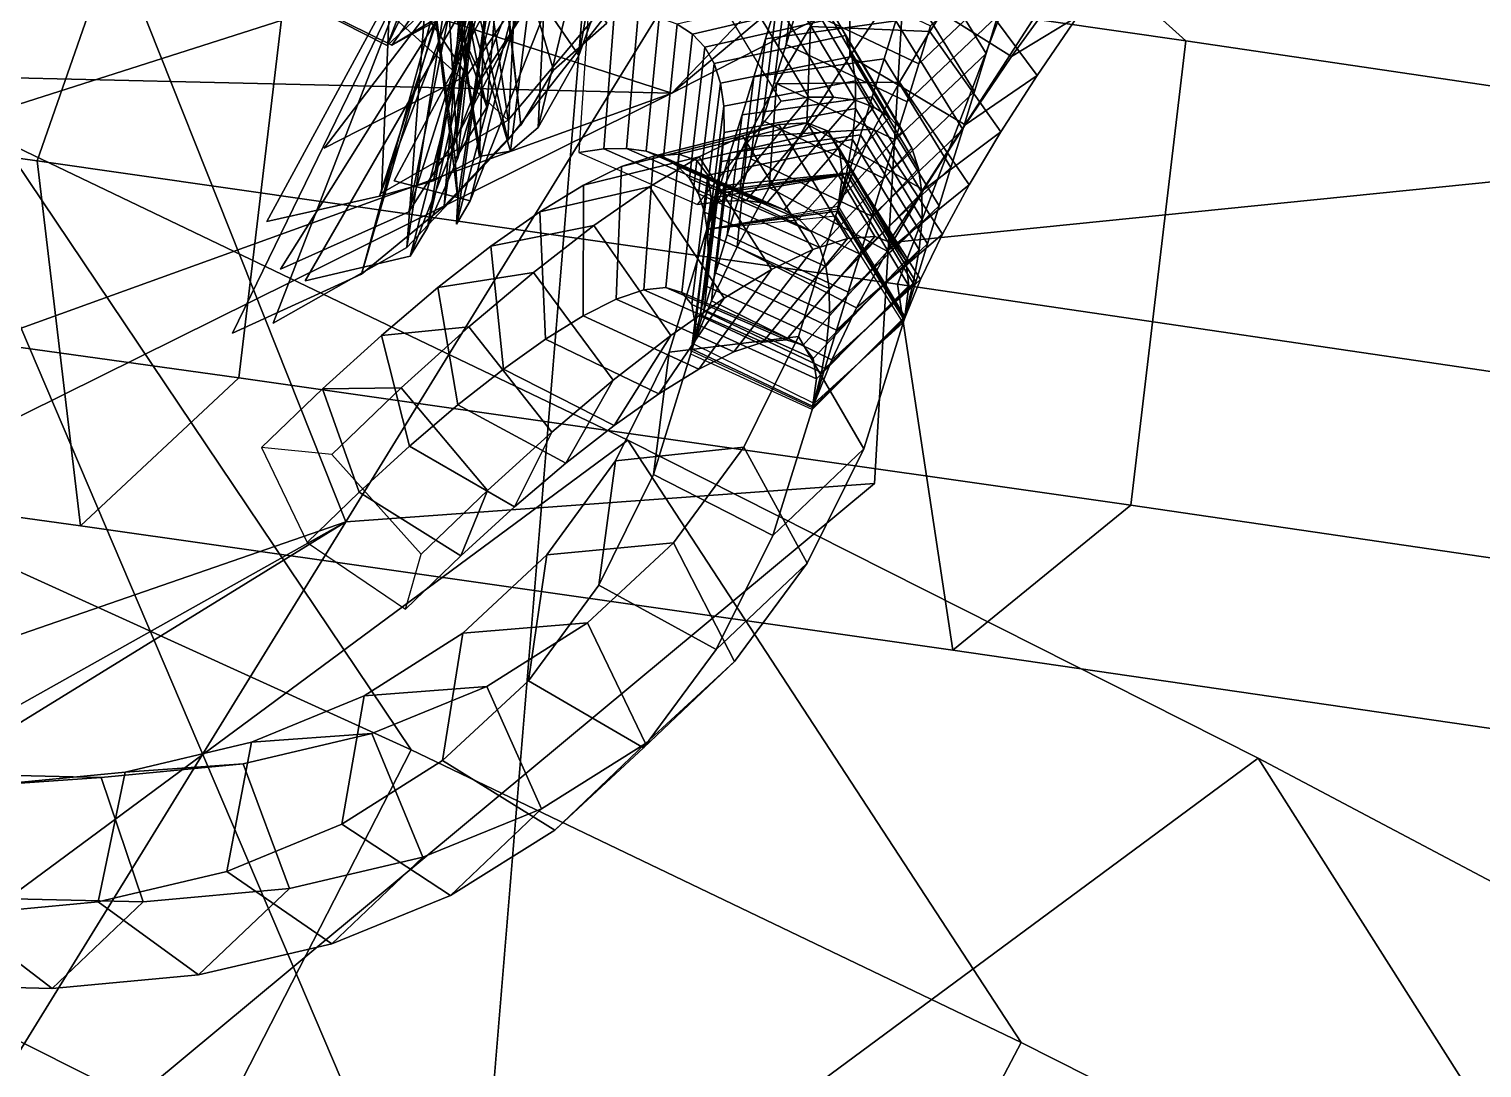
# Model space of a CAD drawing. Header units: metres. Extents: x -219 to 389, y -251 to 301.
# Drawn here: x 162.53 to 167.96, y 22 to 25.88 of the extents above; entities that cross this region are included whole.
import ezdxf

# ---------------------------------------------------------------- set-up
doc = ezdxf.new("R2010")
doc.units = ezdxf.units.M

msp = doc.modelspace()

# ---------------------------------------------------------------- linework, layer by layer
at = {"layer": 'Breeder_1Pdcel', "color": 3}
for points in [[(159.7345, 27.2629, 514.0758), (163.052, 26.7956, 515.1943), (162.562, 25.3867, 516.0627), (159.2904, 25.844, 514.9611)], [(159.9221, 25.04829, 512.3467), (163.3156, 24.576, 513.4932), (163.5213, 26.3156, 513.6041), (160.1284, 26.7923, 512.4579)], [(163.052, 26.7956, 515.1943), (166.3097, 26.325, 516.4755), (165.7749, 24.9262, 517.3249), (162.562, 25.3867, 516.0627)], [(163.5213, 26.3156, 513.6041), (166.8529, 25.8356, 514.9167), (166.3097, 26.325, 516.4755), (163.052, 26.7956, 515.1943)], [(166.3097, 26.325, 516.4755), (169.4998, 25.8522, 517.9163), (168.9212, 24.4635, 518.7444), (165.7749, 24.9262, 517.3249)], [(166.8529, 25.8356, 514.9167), (170.1149, 25.3534, 516.3925), (169.4998, 25.8522, 517.9163), (166.3097, 26.325, 516.4755)], [(163.3156, 24.576, 513.4932), (166.6476, 24.1004, 514.8061), (166.8529, 25.8356, 514.9167), (163.5213, 26.3156, 513.6041)], [(159.2904, 25.844, 514.9611), (162.562, 25.3867, 516.0627), (162.724, 24.02282, 515.0175), (159.4057, 24.483, 513.8985)], [(166.6476, 24.1004, 514.8061), (169.9102, 23.6226, 516.2821), (170.1149, 25.3534, 516.3925), (166.8529, 25.8356, 514.9167)], [(162.562, 25.3867, 516.0627), (165.7749, 24.9262, 517.3249), (165.9826, 23.5592, 516.2991), (162.724, 24.02282, 515.0175)], [(159.4057, 24.483, 513.8985), (162.724, 24.02282, 515.0175), (163.3156, 24.576, 513.4932), (159.9221, 25.04829, 512.3467)], [(165.7749, 24.9262, 517.3249), (168.9212, 24.4635, 518.7444), (169.1735, 23.09349, 517.7403), (165.9826, 23.5592, 516.2991)], [(162.724, 24.02282, 515.0175), (165.9826, 23.5592, 516.2991), (166.6476, 24.1004, 514.8061), (163.3156, 24.576, 513.4932)], [(165.9826, 23.5592, 516.2991), (169.1735, 23.09349, 517.7403), (169.9102, 23.6226, 516.2821), (166.6476, 24.1004, 514.8061)]]:
    msp.add_3dface(points, dxfattribs=at)
at = {"layer": 'Breeder_FruitR', "color": 3}
for points in [[(164.5858, 25.7815, 414.6288), (164.41, 26.03781, 415.1512), (165.4505, 28.1859, 414.3059)], [(164.5858, 25.7815, 414.6288), (165.4505, 28.1859, 414.3059), (164.41, 26.03781, 415.1512)], [(164.8464, 27.2264, 414.0243), (164.5858, 25.7815, 414.6288), (165.4505, 28.1859, 414.3059)], [(164.8464, 27.2264, 414.0243), (165.4505, 28.1859, 414.3059), (164.5858, 25.7815, 414.6288)], [(164.72, 27.5549, 410.8001), (163.4192, 25.1605, 411.0669), (163.8412, 25.2549, 411.4455)], [(164.72, 27.5549, 410.8001), (163.8412, 25.2549, 411.4455), (163.4192, 25.1605, 411.0669)], [(164.72, 27.5549, 410.8001), (163.8412, 25.2549, 411.4455), (164.3407, 26.7895, 411.5971)], [(164.72, 27.5549, 410.8001), (164.3407, 26.7895, 411.5971), (163.8412, 25.2549, 411.4455)], [(164.1797, 25.238, 413.8317), (163.8954, 25.3119, 414.3639), (165.0866, 27.5384, 414.5521)], [(164.1797, 25.238, 413.8317), (165.0866, 27.5384, 414.5521), (163.8954, 25.3119, 414.3639)], [(164.5596, 26.7797, 413.8369), (164.1797, 25.238, 413.8317), (165.0866, 27.5384, 414.5521)], [(164.5596, 26.7797, 413.8369), (165.0866, 27.5384, 414.5521), (164.1797, 25.238, 413.8317)], [(164.5863, 27.2381, 411.3617), (164.1351, 25.8886, 410.5852), (164.2084, 25.7304, 411.1732)], [(164.5863, 27.2381, 411.3617), (164.2084, 25.7304, 411.1732), (164.1351, 25.8886, 410.5852)], [(164.5863, 27.2381, 411.3617), (164.2084, 25.7304, 411.1732), (164.3371, 26.7281, 411.9283)], [(164.5863, 27.2381, 411.3617), (164.3371, 26.7281, 411.9283), (164.2084, 25.7304, 411.1732)], [(164.4332, 25.5118, 414.1772), (164.5858, 25.7815, 414.6288), (164.8464, 27.2264, 414.0243)], [(164.4332, 25.5118, 414.1772), (164.8464, 27.2264, 414.0243), (164.5858, 25.7815, 414.6288)], [(164.4919, 26.7211, 413.5121), (164.4332, 25.5118, 414.1772), (164.8464, 27.2264, 414.0243)], [(164.4919, 26.7211, 413.5121), (164.8464, 27.2264, 414.0243), (164.4332, 25.5118, 414.1772)], [(164.3353, 26.8893, 410.9463), (163.2916, 24.7435, 412.2886), (163.7733, 24.9631, 412.5124)], [(164.3353, 26.8893, 410.9463), (163.7733, 24.9631, 412.5124), (163.2916, 24.7435, 412.2886)], [(163.9551, 25.03117, 412.8305), (163.5633, 24.9387, 413.286), (164.6803, 26.8738, 414.4773)], [(163.9551, 25.03117, 412.8305), (164.6803, 26.8738, 414.4773), (163.5633, 24.9387, 413.286)], [(164.3353, 26.8893, 410.9463), (163.7733, 24.9631, 412.5124), (164.1807, 26.4524, 412.0187)], [(164.3353, 26.8893, 410.9463), (164.1807, 26.4524, 412.0187), (163.7733, 24.9631, 412.5124)], [(164.3207, 26.4461, 413.4513), (163.9551, 25.03117, 412.8305), (164.6803, 26.8738, 414.4773)], [(164.3207, 26.4461, 413.4513), (164.6803, 26.8738, 414.4773), (163.9551, 25.03117, 412.8305)], [(164.2485, 26.8329, 411.5059), (164.329, 25.8557, 411.0821), (164.2678, 26.5687, 412.1906)], [(164.2485, 26.8329, 411.5059), (164.2678, 26.5687, 412.1906), (164.329, 25.8557, 411.0821)], [(164.2485, 26.8329, 411.5059), (164.4879, 26.2465, 410.8729), (164.329, 25.8557, 411.0821)], [(164.2485, 26.8329, 411.5059), (164.329, 25.8557, 411.0821), (164.4879, 26.2465, 410.8729)], [(164.3407, 26.7895, 411.5971), (163.8412, 25.2549, 411.4455), (164.0426, 25.3122, 412.0218)], [(164.3407, 26.7895, 411.5971), (164.0426, 25.3122, 412.0218), (163.8412, 25.2549, 411.4455)], [(164.3407, 26.7895, 411.5971), (164.0426, 25.3122, 412.0218), (164.2484, 26.5108, 412.3435)], [(164.3407, 26.7895, 411.5971), (164.2484, 26.5108, 412.3435), (164.0426, 25.3122, 412.0218)], [(164.1281, 25.151, 413.2935), (164.1797, 25.238, 413.8317), (164.5596, 26.7797, 413.8369)], [(164.1281, 25.151, 413.2935), (164.5596, 26.7797, 413.8369), (164.1797, 25.238, 413.8317)], [(164.3242, 26.5073, 413.1201), (164.1281, 25.151, 413.2935), (164.5596, 26.7797, 413.8369)], [(164.3242, 26.5073, 413.1201), (164.5596, 26.7797, 413.8369), (164.1281, 25.151, 413.2935)], [(164.3371, 26.7281, 411.9283), (164.2413, 25.5876, 411.8109), (164.0083, 26.2658, 412.503)], [(164.3371, 26.7281, 411.9283), (164.0083, 26.2658, 412.503), (164.2413, 25.5876, 411.8109)], [(164.0763, 26.2798, 413.0979), (164.3302, 25.4228, 413.6828), (164.4919, 26.7211, 413.5121)], [(164.0763, 26.2798, 413.0979), (164.4919, 26.7211, 413.5121), (164.3302, 25.4228, 413.6828)], [(164.2084, 25.7304, 411.1732), (164.2413, 25.5876, 411.8109), (164.3371, 26.7281, 411.9283)], [(164.2084, 25.7304, 411.1732), (164.3371, 26.7281, 411.9283), (164.2413, 25.5876, 411.8109)], [(164.4919, 26.7211, 413.5121), (164.3302, 25.4228, 413.6828), (164.4332, 25.5118, 414.1772)], [(164.4919, 26.7211, 413.5121), (164.4332, 25.5118, 414.1772), (164.3302, 25.4228, 413.6828)], [(162.6626, 26.4231, 412.8352), (163.8868, 25.8193, 412.8748), (164.4038, 26.5565, 413.6192)], [(162.6626, 26.4231, 412.8352), (164.4038, 26.5565, 413.6192), (163.8868, 25.8193, 412.8748)], [(164.2213, 26.5457, 411.8651), (163.8695, 25.8183, 412.709), (162.679, 26.4241, 412.9924)], [(164.2213, 26.5457, 411.8651), (162.679, 26.4241, 412.9924), (163.8695, 25.8183, 412.709)], [(164.2213, 26.5457, 411.8651), (164.567, 26.4712, 410.3172), (163.8695, 25.8183, 412.709)], [(164.2213, 26.5457, 411.8651), (163.8695, 25.8183, 412.709), (164.567, 26.4712, 410.3172)], [(163.8868, 25.8193, 412.8748), (164.8761, 26.3588, 415.1572), (164.4038, 26.5565, 413.6192)], [(163.8868, 25.8193, 412.8748), (164.4038, 26.5565, 413.6192), (164.8761, 26.3588, 415.1572)], [(164.2678, 26.5687, 412.1906), (164.1279, 25.4742, 411.3595), (164.1709, 26.2829, 412.9337)], [(164.2678, 26.5687, 412.1906), (164.1709, 26.2829, 412.9337), (164.1279, 25.4742, 411.3595)], [(164.2678, 26.5687, 412.1906), (164.329, 25.8557, 411.0821), (164.1279, 25.4742, 411.3595)], [(164.2678, 26.5687, 412.1906), (164.1279, 25.4742, 411.3595), (164.329, 25.8557, 411.0821)], [(164.1338, 26.2846, 412.554), (164.3195, 25.4639, 413.8745), (164.3729, 26.564, 413.2668)], [(164.1338, 26.2846, 412.554), (164.3729, 26.564, 413.2668), (164.3195, 25.4639, 413.8745)], [(164.3195, 25.4639, 413.8745), (164.6792, 25.9227, 414.1716), (164.3729, 26.564, 413.2668)], [(164.3195, 25.4639, 413.8745), (164.3729, 26.564, 413.2668), (164.6792, 25.9227, 414.1716)], [(164.0083, 26.2658, 412.503), (164.1335, 25.2444, 412.7893), (164.3242, 26.5073, 413.1201)], [(164.0083, 26.2658, 412.503), (164.3242, 26.5073, 413.1201), (164.1335, 25.2444, 412.7893)], [(164.0426, 25.3122, 412.0218), (164.2136, 25.4016, 412.6471), (164.2484, 26.5108, 412.3435)], [(164.0426, 25.3122, 412.0218), (164.2484, 26.5108, 412.3435), (164.2136, 25.4016, 412.6471)], [(164.2484, 26.5108, 412.3435), (164.2136, 25.4016, 412.6471), (164.0763, 26.2798, 413.0979)], [(164.2484, 26.5108, 412.3435), (164.0763, 26.2798, 413.0979), (164.2136, 25.4016, 412.6471)], [(164.3242, 26.5073, 413.1201), (164.1335, 25.2444, 412.7893), (164.1281, 25.151, 413.2935)], [(164.3242, 26.5073, 413.1201), (164.1281, 25.151, 413.2935), (164.1335, 25.2444, 412.7893)], [(164.261, 26.4527, 412.8167), (164.3684, 25.5201, 413.4818), (164.2617, 26.5009, 413.6228)], [(164.261, 26.4527, 412.8167), (164.2617, 26.5009, 413.6228), (164.3684, 25.5201, 413.4818)], [(164.3684, 25.5201, 413.4818), (164.4901, 25.7257, 414.0086), (164.2617, 26.5009, 413.6228)], [(164.3684, 25.5201, 413.4818), (164.2617, 26.5009, 413.6228), (164.4901, 25.7257, 414.0086)], [(164.2617, 26.5009, 413.6228), (164.4901, 25.7257, 414.0086), (164.6895, 25.9021, 414.397)], [(164.2617, 26.5009, 413.6228), (164.6895, 25.9021, 414.397), (164.4901, 25.7257, 414.0086)], [(164.1807, 26.4524, 412.0187), (163.7733, 24.9631, 412.5124), (164.0819, 25.218, 412.9769)], [(164.1807, 26.4524, 412.0187), (164.0819, 25.218, 412.9769), (163.7733, 24.9631, 412.5124)], [(164.567, 26.4712, 410.3172), (164.0235, 26.2194, 410.2136), (163.8695, 25.8183, 412.709)], [(164.567, 26.4712, 410.3172), (163.8695, 25.8183, 412.709), (164.0235, 26.2194, 410.2136)], [(164.0201, 25.1377, 412.2973), (163.9551, 25.03117, 412.8305), (164.3207, 26.4461, 413.4513)], [(164.0201, 25.1377, 412.2973), (164.3207, 26.4461, 413.4513), (163.9551, 25.03117, 412.8305)], [(164.245, 26.4535, 412.6529), (164.0201, 25.1377, 412.2973), (164.3207, 26.4461, 413.4513)], [(164.245, 26.4535, 412.6529), (164.3207, 26.4461, 413.4513), (164.0201, 25.1377, 412.2973)], [(164.245, 26.4535, 412.6529), (164.1331, 25.3974, 411.8698), (164.0201, 25.1377, 412.2973)], [(164.245, 26.4535, 412.6529), (164.0201, 25.1377, 412.2973), (164.1331, 25.3974, 411.8698)], [(164.4468, 26.04628, 411.1165), (164.2179, 25.6898, 411.5106), (164.0691, 26.4614, 411.9401)], [(164.4468, 26.04628, 411.1165), (164.0691, 26.4614, 411.9401), (164.2179, 25.6898, 411.5106)], [(164.0691, 26.4614, 411.9401), (164.1331, 25.3974, 411.8698), (164.245, 26.4535, 412.6529)], [(164.0691, 26.4614, 411.9401), (164.245, 26.4535, 412.6529), (164.1331, 25.3974, 411.8698)], [(164.0691, 26.4614, 411.9401), (164.2179, 25.6898, 411.5106), (164.1331, 25.3974, 411.8698)], [(164.0691, 26.4614, 411.9401), (164.1331, 25.3974, 411.8698), (164.2179, 25.6898, 411.5106)], [(164.1807, 26.4524, 412.0187), (164.0819, 25.218, 412.9769), (164.261, 26.4527, 412.8167)], [(164.1807, 26.4524, 412.0187), (164.261, 26.4527, 412.8167), (164.0819, 25.218, 412.9769)], [(164.0819, 25.218, 412.9769), (164.3684, 25.5201, 413.4818), (164.261, 26.4527, 412.8167)], [(164.0819, 25.218, 412.9769), (164.261, 26.4527, 412.8167), (164.3684, 25.5201, 413.4818)], [(163.8868, 25.8193, 412.8748), (164.4749, 26.1743, 415.5252), (164.8761, 26.3588, 415.1572)], [(163.8868, 25.8193, 412.8748), (164.8761, 26.3588, 415.1572), (164.4749, 26.1743, 415.5252)], [(164.0371, 26.3181, 411.3902), (163.4432, 24.7807, 413.5765), (163.9429, 25.06351, 413.6029)], [(164.0371, 26.3181, 411.3902), (163.9429, 25.06351, 413.6029), (163.4432, 24.7807, 413.5765)], [(163.9506, 25.1965, 411.7969), (163.4707, 24.9822, 412.1024), (164.3013, 26.3062, 414.0945)], [(163.9506, 25.1965, 411.7969), (164.3013, 26.3062, 414.0945), (163.4707, 24.9822, 412.1024)], [(163.8766, 25.9392, 412.0558), (164.321, 25.5386, 414.5299), (164.2079, 26.3149, 413.1113)], [(163.8766, 25.9392, 412.0558), (164.2079, 26.3149, 413.1113), (164.321, 25.5386, 414.5299)], [(164.0371, 26.3181, 411.3902), (163.9429, 25.06351, 413.6029), (164.1338, 26.2846, 412.554)], [(164.0371, 26.3181, 411.3902), (164.1338, 26.2846, 412.554), (163.9429, 25.06351, 413.6029)], [(164.1338, 26.2846, 412.554), (163.9429, 25.06351, 413.6029), (164.3195, 25.4639, 413.8745)], [(164.1338, 26.2846, 412.554), (164.3195, 25.4639, 413.8745), (163.9429, 25.06351, 413.6029)], [(164.1709, 26.2829, 412.9337), (163.9506, 25.1965, 411.7969), (164.3013, 26.3062, 414.0945)], [(164.1709, 26.2829, 412.9337), (164.3013, 26.3062, 414.0945), (163.9506, 25.1965, 411.7969)], [(164.1279, 25.4742, 411.3595), (163.9506, 25.1965, 411.7969), (164.1709, 26.2829, 412.9337)], [(164.1279, 25.4742, 411.3595), (164.1709, 26.2829, 412.9337), (163.9506, 25.1965, 411.7969)], [(164.1357, 26.3181, 412.3729), (164.1669, 25.7056, 410.9084), (164.0147, 25.933, 413.4693)], [(164.1357, 26.3181, 412.3729), (164.0147, 25.933, 413.4693), (164.1669, 25.7056, 410.9084)], [(164.2136, 25.4016, 412.6471), (164.2191, 25.405, 413.2256), (164.0763, 26.2798, 413.0979)], [(164.2136, 25.4016, 412.6471), (164.0763, 26.2798, 413.0979), (164.2191, 25.405, 413.2256)], [(164.0763, 26.2798, 413.0979), (164.2191, 25.405, 413.2256), (164.3302, 25.4228, 413.6828)], [(164.0763, 26.2798, 413.0979), (164.3302, 25.4228, 413.6828), (164.2191, 25.405, 413.2256)], [(164.433, 26.1027, 410.6411), (164.1669, 25.7056, 410.9084), (164.1357, 26.3181, 412.3729)], [(164.433, 26.1027, 410.6411), (164.1357, 26.3181, 412.3729), (164.1669, 25.7056, 410.9084)], [(164.2079, 26.3149, 413.1113), (164.321, 25.5386, 414.5299), (164.7147, 26.00776, 414.5606)], [(164.2079, 26.3149, 413.1113), (164.7147, 26.00776, 414.5606), (164.321, 25.5386, 414.5299)], [(164.2413, 25.5876, 411.8109), (164.1228, 25.3923, 412.3424), (164.0083, 26.2658, 412.503)], [(164.2413, 25.5876, 411.8109), (164.0083, 26.2658, 412.503), (164.1228, 25.3923, 412.3424)], [(164.0083, 26.2658, 412.503), (164.1228, 25.3923, 412.3424), (164.1335, 25.2444, 412.7893)], [(164.0083, 26.2658, 412.503), (164.1335, 25.2444, 412.7893), (164.1228, 25.3923, 412.3424)], [(164.1669, 25.7056, 410.9084), (163.6334, 25.435, 411.0161), (164.0147, 25.933, 413.4693)], [(164.1669, 25.7056, 410.9084), (164.0147, 25.933, 413.4693), (163.6334, 25.435, 411.0161)], [(163.8766, 25.9392, 412.0558), (163.848, 25.2659, 414.7095), (164.321, 25.5386, 414.5299)], [(163.8766, 25.9392, 412.0558), (164.321, 25.5386, 414.5299), (163.848, 25.2659, 414.7095)]]:
    msp.add_3dface(points, dxfattribs=at)
at = {"layer": 'Breeder_Intrnd', "color": 3}
for points in [[(161.6778, 24.2233, 667.5969), (163.9584, 23.1864, 669.8272), (162.4278, 25.4658, 672.4521), (160.1472, 26.5027, 670.2217)], [(162.4278, 25.4658, 672.4521), (164.7677, 24.3434, 674.6766), (162.0416, 22.3266, 676.5264), (159.7018, 23.449, 674.3019)], [(163.9584, 23.1864, 669.8272), (166.2377, 22.0924, 671.9933), (164.7677, 24.3434, 674.6766), (162.4278, 25.4658, 672.4521)], [(164.7677, 24.3434, 674.6766), (167.1221, 23.1553, 676.851), (164.3961, 21.1385, 678.7009), (162.0416, 22.3266, 676.5264)], [(166.2377, 22.0924, 671.9933), (168.5311, 20.9343, 674.1105), (167.1221, 23.1553, 676.851), (164.7677, 24.3434, 674.6766)], [(159.9483, 20.8473, 667.7958), (162.2289, 19.8104, 670.0261), (163.9584, 23.1864, 669.8272), (161.6778, 24.2233, 667.5969)], [(162.2289, 19.8104, 670.0261), (164.4709, 18.7337, 672.1563), (166.2377, 22.0924, 671.9933), (163.9584, 23.1864, 669.8272)], [(167.1221, 23.1553, 676.851), (169.4898, 21.9022, 678.9741), (166.7638, 19.8855, 680.8239), (164.3961, 21.1385, 678.7009)], [(168.5311, 20.9343, 674.1105), (170.8374, 19.713, 676.1777), (169.4898, 21.9022, 678.9741), (167.1221, 23.1553, 676.851)], [(162.0416, 22.3266, 676.5264), (164.3961, 21.1385, 678.7009), (164.186, 17.7197, 677.0591), (161.8925, 18.8777, 674.9418)], [(164.4709, 18.7337, 672.1563), (166.7269, 17.5942, 674.2384), (168.5311, 20.9343, 674.1105), (166.2377, 22.0924, 671.9933)]]:
    msp.add_3dface(points, dxfattribs=at)
at = {"layer": 'Breeder_Leaf', "color": 3}
for points in [[(162.5012, 0.5218, 153.1361), (117.512, 59.8459, 134.8215), (166.2345, 45.7714, 123.0788)], [(162.5012, 0.5218, 153.1361), (166.2345, 45.7714, 123.0788), (117.512, 59.8459, 134.8215)], [(166.2345, 45.7714, 123.0788), (215.0832, 0.6463, 135.5015), (162.5012, 0.5218, 153.1361)], [(166.2345, 45.7714, 123.0788), (162.5012, 0.5218, 153.1361), (215.0832, 0.6463, 135.5015)], [(225.3758, 27.03698, 104.7662), (215.0832, 0.6463, 135.5015), (166.2345, 45.7714, 123.0788)], [(225.3758, 27.03698, 104.7662), (166.2345, 45.7714, 123.0788), (215.0832, 0.6463, 135.5015)], [(174.3597, 29.6131, 676.9847), (170.2987, 25.5411, 679.04), (167.53, 27.8458, 684.1299)], [(174.3597, 29.6131, 676.9847), (167.53, 27.8458, 684.1299), (170.2987, 25.5411, 679.04)], [(169.0836, 29.1216, 694.9879), (164.9325, 25.6403, 686.5339), (162.4486, 26.4407, 692.3338)], [(169.0836, 29.1216, 694.9879), (162.4486, 26.4407, 692.3338), (164.9325, 25.6403, 686.5339)], [(169.0836, 29.1216, 694.9879), (170.0195, 28.2578, 689.015), (164.9325, 25.6403, 686.5339)], [(169.0836, 29.1216, 694.9879), (164.9325, 25.6403, 686.5339), (170.0195, 28.2578, 689.015)], [(164.9325, 25.6403, 686.5339), (170.0195, 28.2578, 689.015), (167.9945, 28.8578, 684.6589)], [(164.9325, 25.6403, 686.5339), (167.9945, 28.8578, 684.6589), (170.0195, 28.2578, 689.015)], [(167.53, 27.8458, 684.1299), (170.2987, 25.5411, 679.04), (165.7419, 25.08033, 680.6087)], [(167.53, 27.8458, 684.1299), (165.7419, 25.08033, 680.6087), (170.2987, 25.5411, 679.04)], [(163.7146, 24.03823, 685.7924), (165.69, 24.1814, 691.7053), (165.8881, 27.5692, 688.2526)], [(163.7146, 24.03823, 685.7924), (165.8881, 27.5692, 688.2526), (165.69, 24.1814, 691.7053)], [(161.4, 27.3464, 628.5639), (165.4865, 17.7545, 622.4884), (161.7172, 21.499, 629.5671)], [(161.4, 27.3464, 628.5639), (161.7172, 21.499, 629.5671), (165.4865, 17.7545, 622.4884)], [(165.948, 26.7037, 686.2553), (158.981, 24.4763, 688.9495), (158.5148, 27.1424, 694.3243)], [(165.948, 26.7037, 686.2553), (158.5148, 27.1424, 694.3243), (158.981, 24.4763, 688.9495)], [(163.7146, 24.03823, 685.7924), (162.5426, 26.9872, 681.0989), (160.2162, 22.8275, 678.9329)], [(163.7146, 24.03823, 685.7924), (160.2162, 22.8275, 678.9329), (162.5426, 26.9872, 681.0989)], [(165.948, 26.7037, 686.2553), (160.7257, 25.8816, 684.2178), (158.981, 24.4763, 688.9495)], [(165.948, 26.7037, 686.2553), (158.981, 24.4763, 688.9495), (160.7257, 25.8816, 684.2178)], [(164.9325, 25.6403, 686.5339), (155.1888, 22.1195, 690.1695), (162.4486, 26.4407, 692.3338)], [(164.9325, 25.6403, 686.5339), (162.4486, 26.4407, 692.3338), (155.1888, 22.1195, 690.1695)], [(164.9325, 25.6403, 686.5339), (161.0879, 25.7302, 682.3732), (158.1029, 22.2543, 684.906)], [(164.9325, 25.6403, 686.5339), (158.1029, 22.2543, 684.906), (161.0879, 25.7302, 682.3732)], [(164.9325, 25.6403, 686.5339), (158.1029, 22.2543, 684.906), (155.1888, 22.1195, 690.1695)], [(164.9325, 25.6403, 686.5339), (155.1888, 22.1195, 690.1695), (158.1029, 22.2543, 684.906)], [(161.8183, 20.9612, 695.1604), (165.69, 24.1814, 691.7053), (163.7146, 24.03823, 685.7924)], [(161.8183, 20.9612, 695.1604), (163.7146, 24.03823, 685.7924), (165.69, 24.1814, 691.7053)], [(163.7146, 24.03823, 685.7924), (160.2162, 22.8275, 678.9329), (155.4493, 19.3988, 680.2503)], [(163.7146, 24.03823, 685.7924), (155.4493, 19.3988, 680.2503), (160.2162, 22.8275, 678.9329)], [(163.7146, 24.03823, 685.7924), (155.4493, 19.3988, 680.2503), (158.7018, 20.9466, 688.1931)], [(163.7146, 24.03823, 685.7924), (158.7018, 20.9466, 688.1931), (155.4493, 19.3988, 680.2503)], [(161.8183, 20.9612, 695.1604), (163.7146, 24.03823, 685.7924), (158.7018, 20.9466, 688.1931)], [(161.8183, 20.9612, 695.1604), (158.7018, 20.9466, 688.1931), (163.7146, 24.03823, 685.7924)], [(147.309, 22.6553, 229.5163), (171.8516, -8.9063, 224.6505), (122.5786, -11.2035, 228.3797)], [(147.309, 22.6553, 229.5163), (122.5786, -11.2035, 228.3797), (171.8516, -8.9063, 224.6505)]]:
    msp.add_3dface(points, dxfattribs=at)
at = {"layer": 'Breeder_Petiole', "color": 3}
for points in [[(165.4143, 26.2704, 684.6474), (165.4582, 26.4127, 684.9521), (165.4031, 25.9642, 685.1694), (165.3592, 25.822, 684.8647)], [(165.5961, 26.1157, 683.4627), (165.7582, 26.3534, 683.6422), (165.7779, 26.04313, 684.0355), (165.5977, 25.778, 683.8333)], [(166.1069, 25.7886, 684.3951), (166.1508, 25.9309, 684.6998), (165.9008, 26.3374, 684.5461), (165.8569, 26.1951, 684.2414)], [(165.3704, 26.1282, 684.3427), (165.4143, 26.2704, 684.6474), (165.3592, 25.822, 684.8647), (165.3153, 25.6797, 684.56)], [(165.7779, 26.04313, 684.0355), (165.9752, 26.318, 684.2061), (166.3917, 26.0415, 684.1683), (166.2018, 25.7772, 684.0049)], [(166.297, 25.7066, 683.4189), (166.4477, 25.9272, 683.5842), (166.1698, 26.2822, 683.3649), (166.0258, 26.07189, 683.2081)], [(165.8549, 25.7498, 685.2043), (165.8988, 25.892, 685.509), (166.2386, 26.2153, 685.3092), (166.1947, 26.07315, 685.0045)], [(166.0631, 25.6464, 684.0905), (166.1069, 25.7886, 684.3951), (165.8569, 26.1951, 684.2414), (165.813, 26.05292, 683.9367)], [(165.3266, 25.9859, 684.038), (165.3704, 26.1282, 684.3427), (165.3153, 25.6797, 684.56), (165.2714, 25.5375, 684.2553)], [(165.4031, 25.9642, 685.1694), (165.4469, 26.1064, 685.4741), (165.8988, 25.892, 685.509), (165.8549, 25.7498, 685.2043)], [(165.4509, 25.8889, 683.2567), (165.5961, 26.1157, 683.4627), (165.5977, 25.778, 683.8333), (165.4365, 25.5252, 683.6015)], [(165.8966, 25.8709, 683.0277), (166.0258, 26.07189, 683.2081), (165.5961, 26.1157, 683.4627), (165.4509, 25.8889, 683.2567)], [(166.2018, 25.7772, 684.0049), (166.3917, 26.0415, 684.1683), (166.6125, 26.1557, 683.7231), (166.4477, 25.9272, 683.5842)], [(165.4438, 25.6247, 686.322), (165.341, 25.6106, 686.6579), (165.0828, 26.03603, 686.5969), (165.1877, 26.05034, 686.2538)], [(165.536, 25.6257, 685.9827), (165.4438, 25.6247, 686.322), (165.1877, 26.05034, 686.2538), (165.2817, 26.05125, 685.9073)], [(165.6172, 25.6136, 685.6407), (165.536, 25.6257, 685.9827), (165.2817, 26.05125, 685.9073), (165.3645, 26.03877, 685.5582)], [(165.7691, 25.9106, 683.632), (165.813, 26.05292, 683.9367), (165.3266, 25.9859, 684.038), (165.2827, 25.8437, 683.7333)], [(166.0192, 25.5041, 683.7858), (166.0631, 25.6464, 684.0905), (165.813, 26.05292, 683.9367), (165.7691, 25.9106, 683.632)], [(165.811, 25.6075, 684.8997), (165.8549, 25.7498, 685.2043), (166.1947, 26.07315, 685.0045), (166.1508, 25.9309, 684.6998)], [(166.1618, 25.4961, 683.229), (166.297, 25.7066, 683.4189), (166.0258, 26.07189, 683.2081), (165.8966, 25.8709, 683.0277)], [(165.496, 25.9737, 684.8554), (165.436, 26.01292, 685.2072), (164.9531, 25.8978, 685.1371), (165.01, 25.8612, 684.8049)], [(165.6874, 25.5884, 685.2971), (165.6172, 25.6136, 685.6407), (165.3645, 26.03877, 685.5582), (165.436, 26.01292, 685.2072)], [(165.7462, 25.5502, 684.9525), (165.6874, 25.5884, 685.2971), (165.436, 26.01292, 685.2072), (165.496, 25.9737, 684.8554)], [(165.5977, 25.778, 683.8333), (165.7779, 26.04313, 684.0355), (166.2018, 25.7772, 684.0049), (166.0284, 25.5223, 683.8112)], [(165.5443, 25.9214, 684.5035), (165.496, 25.9737, 684.8554), (165.01, 25.8612, 684.8049), (165.056, 25.8121, 684.4725)], [(165.2827, 25.8437, 683.7333), (165.3266, 25.9859, 684.038), (165.2714, 25.5375, 684.2553), (165.2275, 25.3952, 683.9506)], [(165.3592, 25.822, 684.8647), (165.4031, 25.9642, 685.1694), (165.8549, 25.7498, 685.2043), (165.811, 25.6075, 684.8997)], [(165.7937, 25.4991, 684.6079), (165.7462, 25.5502, 684.9525), (165.496, 25.9737, 684.8554), (165.5443, 25.9214, 684.5035)], [(164.7176, 25.9321, 686.1255), (164.6183, 25.9182, 686.4494), (164.5851, 25.4189, 686.4178), (164.6789, 25.4324, 686.113)], [(164.8067, 25.9333, 685.7983), (164.7176, 25.9321, 686.1255), (164.6789, 25.4324, 686.113), (164.763, 25.4339, 685.8052)], [(164.8852, 25.9219, 685.4686), (164.8067, 25.9333, 685.7983), (164.763, 25.4339, 685.8052), (164.8373, 25.4235, 685.4949)], [(164.9531, 25.8978, 685.1371), (164.8852, 25.9219, 685.4686), (164.8373, 25.4235, 685.4949), (164.9014, 25.4012, 685.183)], [(165.01, 25.8612, 684.8049), (164.9531, 25.8978, 685.1371), (164.9014, 25.4012, 685.183), (164.9554, 25.3671, 684.8703)], [(165.5809, 25.8559, 684.1523), (165.5443, 25.9214, 684.5035), (165.056, 25.8121, 684.4725), (165.0908, 25.7506, 684.1408)], [(165.7253, 25.7684, 683.3273), (165.7691, 25.9106, 683.632), (165.2827, 25.8437, 683.7333), (165.2388, 25.7015, 683.4286)], [(165.3238, 25.6752, 683.026), (165.4509, 25.8889, 683.2567), (165.4365, 25.5252, 683.6015), (165.2956, 25.2872, 683.3424)], [(165.7834, 25.6815, 682.8256), (165.8966, 25.8709, 683.0277), (165.4509, 25.8889, 683.2567), (165.3238, 25.6752, 683.026)], [(165.8296, 25.4351, 684.264), (165.7937, 25.4991, 684.6079), (165.5443, 25.9214, 684.5035), (165.5809, 25.8559, 684.1523)], [(165.9753, 25.3619, 683.4811), (166.0192, 25.5041, 683.7858), (165.7691, 25.9106, 683.632), (165.7253, 25.7684, 683.3273)], [(165.7672, 25.4653, 684.595), (165.811, 25.6075, 684.8997), (166.1508, 25.9309, 684.6998), (166.1069, 25.7886, 684.3951)], [(166.0284, 25.5223, 683.8112), (166.2018, 25.7772, 684.0049), (166.4477, 25.9272, 683.5842), (166.297, 25.7066, 683.4189)], [(165.056, 25.8121, 684.4725), (165.01, 25.8612, 684.8049), (164.9554, 25.3671, 684.8703), (164.9989, 25.3212, 684.5574)], [(165.6055, 25.7775, 683.8027), (165.5809, 25.8559, 684.1523), (165.0908, 25.7506, 684.1408), (165.1144, 25.6769, 683.8106)], [(165.2388, 25.7015, 683.4286), (165.2827, 25.8437, 683.7333), (165.2275, 25.3952, 683.9506), (165.1836, 25.253, 683.6459)], [(165.8538, 25.3585, 683.9217), (165.8296, 25.4351, 684.264), (165.5809, 25.8559, 684.1523), (165.6055, 25.7775, 683.8027)], [(166.0434, 25.2976, 683.0162), (166.1618, 25.4961, 683.229), (165.8966, 25.8709, 683.0277), (165.7834, 25.6815, 682.8256)], [(165.0908, 25.7506, 684.1408), (165.056, 25.8121, 684.4725), (164.9989, 25.3212, 684.5574), (165.032, 25.2637, 684.2452)], [(165.3153, 25.6797, 684.56), (165.3592, 25.822, 684.8647), (165.811, 25.6075, 684.8997), (165.7672, 25.4653, 684.595)], [(165.7233, 25.323, 684.2903), (165.7672, 25.4653, 684.595), (166.1069, 25.7886, 684.3951), (166.0631, 25.6464, 684.0905)], [(165.1144, 25.6769, 683.8106), (165.0908, 25.7506, 684.1408), (165.032, 25.2637, 684.2452), (165.0546, 25.1948, 683.9344)], [(165.6183, 25.6864, 683.4557), (165.6055, 25.7775, 683.8027), (165.1144, 25.6769, 683.8106), (165.1267, 25.5912, 683.4827)], [(165.6814, 25.6262, 683.0226), (165.7253, 25.7684, 683.3273), (165.2388, 25.7015, 683.4286), (165.1949, 25.5592, 683.124)], [(165.4365, 25.5252, 683.6015), (165.5977, 25.778, 683.8333), (166.0284, 25.5223, 683.8112), (165.8731, 25.2792, 683.589)], [(165.8664, 25.2694, 683.5817), (165.8538, 25.3585, 683.9217), (165.6055, 25.7775, 683.8027), (165.6183, 25.6864, 683.4557)], [(165.9314, 25.2197, 683.1764), (165.9753, 25.3619, 683.4811), (165.7253, 25.7684, 683.3273), (165.6814, 25.6262, 683.0226)], [(165.1267, 25.5912, 683.4827), (165.1144, 25.6769, 683.8106), (165.0546, 25.1948, 683.9344), (165.0665, 25.1144, 683.6257)], [(165.619, 25.5828, 683.1119), (165.6183, 25.6864, 683.4557), (165.1267, 25.5912, 683.4827), (165.1278, 25.4936, 683.158)], [(165.1949, 25.5592, 683.124), (165.2388, 25.7015, 683.4286), (165.1836, 25.253, 683.6459), (165.1398, 25.1108, 683.3412)], [(165.2162, 25.4766, 682.773), (165.3238, 25.6752, 683.026), (165.2956, 25.2872, 683.3424), (165.1765, 25.06638, 683.0585)], [(165.6872, 25.5053, 682.6035), (165.7834, 25.6815, 682.8256), (165.3238, 25.6752, 683.026), (165.2162, 25.4766, 682.773)], [(165.2714, 25.5375, 684.2553), (165.3153, 25.6797, 684.56), (165.7672, 25.4653, 684.595), (165.7233, 25.323, 684.2903)], [(165.8673, 25.168, 683.2451), (165.8664, 25.2694, 683.5817), (165.6183, 25.6864, 683.4557), (165.619, 25.5828, 683.1119)], [(165.943, 25.1131, 682.7827), (166.0434, 25.2976, 683.0162), (165.7834, 25.6815, 682.8256), (165.6872, 25.5053, 682.6035)], [(165.8731, 25.2792, 683.589), (166.0284, 25.5223, 683.8112), (166.297, 25.7066, 683.4189), (166.1618, 25.4961, 683.229)], [(165.1246, 25.237, 686.2336), (165.0287, 25.2235, 686.5456), (165.341, 25.6106, 686.6579), (165.4438, 25.6247, 686.322)], [(165.2106, 25.2384, 685.9186), (165.1246, 25.237, 686.2336), (165.4438, 25.6247, 686.322), (165.536, 25.6257, 685.9827)], [(165.6375, 25.4839, 682.718), (165.6814, 25.6262, 683.0226), (165.1949, 25.5592, 683.124), (165.151, 25.417, 682.8193)], [(165.2865, 25.2277, 685.6011), (165.2106, 25.2384, 685.9186), (165.536, 25.6257, 685.9827), (165.6172, 25.6136, 685.6407)], [(165.8875, 25.07746, 682.8717), (165.9314, 25.2197, 683.1764), (165.6814, 25.6262, 683.0226), (165.6375, 25.4839, 682.718)], [(165.6794, 25.1808, 683.9856), (165.7233, 25.323, 684.2903), (166.0631, 25.6464, 684.0905), (166.0192, 25.5041, 683.7858)], [(165.1278, 25.4936, 683.158), (165.1267, 25.5912, 683.4827), (165.0665, 25.1144, 683.6257), (165.0678, 25.02299, 683.3199)], [(165.6078, 25.4669, 682.7723), (165.619, 25.5828, 683.1119), (165.1278, 25.4936, 683.158), (165.1175, 25.3845, 682.837)], [(165.352, 25.2047, 685.2819), (165.2865, 25.2277, 685.6011), (165.6172, 25.6136, 685.6407), (165.6874, 25.5884, 685.2971)], [(165.407, 25.1697, 684.9619), (165.352, 25.2047, 685.2819), (165.6874, 25.5884, 685.2971), (165.7462, 25.5502, 684.9525)], [(165.8564, 25.05468, 682.9124), (165.8673, 25.168, 683.2451), (165.619, 25.5828, 683.1119), (165.6078, 25.4669, 682.7723)], [(165.3317, 25.523, 683.9836), (165.1967, 25.4805, 684.3459), (164.7451, 25.3659, 684.1608), (164.8643, 25.4049, 683.8457)], [(165.4379, 25.5293, 683.6096), (165.3317, 25.523, 683.9836), (164.8643, 25.4049, 683.8457), (164.9586, 25.4124, 683.52)], [(165.5137, 25.4994, 683.2293), (165.4379, 25.5293, 683.6096), (164.9586, 25.4124, 683.52), (165.0264, 25.3884, 683.1886)], [(165.151, 25.417, 682.8193), (165.1949, 25.5592, 683.124), (165.1398, 25.1108, 683.3412), (165.0959, 24.9685, 683.0366)], [(165.5889, 25.09746, 684.0482), (165.4597, 25.05627, 684.3929), (165.1967, 25.4805, 684.3459), (165.3317, 25.523, 683.9836)], [(165.2275, 25.3952, 683.9506), (165.2714, 25.5375, 684.2553), (165.7233, 25.323, 684.2903), (165.6794, 25.1808, 683.9856)], [(165.2956, 25.2872, 683.3424), (165.4365, 25.5252, 683.6015), (165.8731, 25.2792, 683.589), (165.7374, 25.05029, 683.3405)], [(165.6906, 25.1042, 683.6922), (165.5889, 25.09746, 684.0482), (165.3317, 25.523, 683.9836), (165.4379, 25.5293, 683.6096)], [(165.4515, 25.1226, 684.6417), (165.407, 25.1697, 684.9619), (165.7462, 25.5502, 684.9525), (165.7937, 25.4991, 684.6079)], [(165.7634, 25.07651, 683.3301), (165.6906, 25.1042, 683.6922), (165.4379, 25.5293, 683.6096), (165.5137, 25.4994, 683.2293)], [(165.1967, 25.4805, 684.3459), (165.035, 25.4025, 684.6909), (164.6026, 25.2959, 684.4604), (164.7451, 25.3659, 684.1608)], [(165.5579, 25.4337, 682.8486), (165.5137, 25.4994, 683.2293), (165.0264, 25.3884, 683.1886), (165.0668, 25.3331, 682.8564)], [(165.4597, 25.05627, 684.3929), (165.3052, 24.9813, 684.7209), (165.035, 25.4025, 684.6909), (165.1967, 25.4805, 684.3459)], [(165.1175, 25.3845, 682.837), (165.1278, 25.4936, 683.158), (165.0678, 25.02299, 683.3199), (165.0585, 24.9206, 683.0178)], [(165.1291, 25.2951, 682.5001), (165.2162, 25.4766, 682.773), (165.1765, 25.06638, 683.0585), (165.0804, 24.8646, 682.7524)], [(165.5847, 25.339, 682.4375), (165.6078, 25.4669, 682.7723), (165.1175, 25.3845, 682.837), (165.096, 25.264, 682.5208)], [(165.5936, 25.3417, 682.4133), (165.6375, 25.4839, 682.718), (165.151, 25.417, 682.8193), (165.1071, 25.2747, 682.5146)], [(165.6091, 25.3441, 682.3638), (165.6872, 25.5053, 682.6035), (165.2162, 25.4766, 682.773), (165.1291, 25.2951, 682.5001)], [(165.4852, 25.06366, 684.3223), (165.4515, 25.1226, 684.6417), (165.7937, 25.4991, 684.6079), (165.8296, 25.4351, 684.264)], [(165.8062, 25.01468, 682.9675), (165.7634, 25.07651, 683.3301), (165.5137, 25.4994, 683.2293), (165.5579, 25.4337, 682.8486)], [(165.8339, 24.9295, 682.5845), (165.8564, 25.05468, 682.9124), (165.6078, 25.4669, 682.7723), (165.5847, 25.339, 682.4375)], [(165.8436, 24.9352, 682.567), (165.8875, 25.07746, 682.8717), (165.6375, 25.4839, 682.718), (165.5936, 25.3417, 682.4133)], [(165.8615, 24.9443, 682.5306), (165.943, 25.1131, 682.7827), (165.6872, 25.5053, 682.6035), (165.6091, 25.3441, 682.3638)], [(165.6355, 25.0386, 683.6809), (165.6794, 25.1808, 683.9856), (166.0192, 25.5041, 683.7858), (165.9753, 25.3619, 683.4811)], [(165.7374, 25.05029, 683.3405), (165.8731, 25.2792, 683.589), (166.1618, 25.4961, 683.229), (166.0434, 25.2976, 683.0162)], [(165.035, 25.4025, 684.6909), (164.8489, 25.2902, 685.0134), (164.4391, 25.1961, 684.7403), (164.6026, 25.2959, 684.4604)], [(164.6789, 25.4324, 686.113), (164.5851, 25.4189, 686.4178), (165.0287, 25.2235, 686.5456), (165.1246, 25.237, 686.2336)], [(164.763, 25.4339, 685.8052), (164.6789, 25.4324, 686.113), (165.1246, 25.237, 686.2336), (165.2106, 25.2384, 685.9186)], [(164.8643, 25.4049, 683.8457), (164.7451, 25.3659, 684.1608), (164.7248, 24.8697, 684.0916), (164.8283, 24.9053, 683.8237)], [(164.8373, 25.4235, 685.4949), (164.763, 25.4339, 685.8052), (165.2106, 25.2384, 685.9186), (165.2865, 25.2277, 685.6011)], [(164.9586, 25.4124, 683.52), (164.8643, 25.4049, 683.8457), (164.8283, 24.9053, 683.8237), (164.9106, 24.9141, 683.5464)], [(164.9014, 25.4012, 685.183), (164.8373, 25.4235, 685.4949), (165.2865, 25.2277, 685.6011), (165.352, 25.2047, 685.2819)], [(165.3052, 24.9813, 684.7209), (165.1275, 24.8736, 685.0276), (164.8489, 25.2902, 685.0134), (165.035, 25.4025, 684.6909)], [(164.9554, 25.3671, 684.8703), (164.9014, 25.4012, 685.183), (165.352, 25.2047, 685.2819), (165.407, 25.1697, 684.9619)], [(165.0264, 25.3884, 683.1886), (164.9586, 25.4124, 683.52), (164.9106, 24.9141, 683.5464), (164.9705, 24.8958, 683.2638)], [(165.1071, 25.2747, 682.5146), (165.151, 25.417, 682.8193), (165.0959, 24.9685, 683.0366), (165.052, 24.8263, 682.7319)], [(165.57, 25.3332, 682.4731), (165.5579, 25.4337, 682.8486), (165.0668, 25.3331, 682.8564), (165.0791, 25.2474, 682.5286)], [(165.5082, 24.9929, 684.0042), (165.4852, 25.06366, 684.3223), (165.8296, 25.4351, 684.264), (165.8538, 25.3585, 683.9217)], [(165.8184, 24.9197, 682.6097), (165.8062, 25.01468, 682.9675), (165.5579, 25.4337, 682.8486), (165.57, 25.3332, 682.4731)], [(164.7451, 25.3659, 684.1608), (164.6026, 25.2959, 684.4604), (164.6015, 24.8078, 684.346), (164.7248, 24.8697, 684.0916)], [(164.9989, 25.3212, 684.5574), (164.9554, 25.3671, 684.8703), (165.407, 25.1697, 684.9619), (165.4515, 25.1226, 684.6417)], [(165.0668, 25.3331, 682.8564), (165.0264, 25.3884, 683.1886), (164.9705, 24.8958, 683.2638), (165.007, 24.8509, 682.9802)], [(165.096, 25.264, 682.5208), (165.1175, 25.3845, 682.837), (165.0585, 24.9206, 683.0178), (165.0386, 24.8075, 682.7199)], [(165.5433, 25.1815, 682.0735), (165.6091, 25.3441, 682.3638), (165.1291, 25.2951, 682.5001), (165.0632, 25.1325, 682.2099)], [(165.1836, 25.253, 683.6459), (165.2275, 25.3952, 683.9506), (165.6794, 25.1808, 683.9856), (165.6355, 25.0386, 683.6809)], [(165.5203, 24.9105, 683.6884), (165.5082, 24.9929, 684.0042), (165.8538, 25.3585, 683.9217), (165.8664, 25.2694, 683.5817)], [(165.7957, 24.7817, 682.2404), (165.8615, 24.9443, 682.5306), (165.6091, 25.3441, 682.3638), (165.5433, 25.1815, 682.0735)], [(165.5916, 24.8963, 683.3762), (165.6355, 25.0386, 683.6809), (165.9753, 25.3619, 683.4811), (165.9314, 25.2197, 683.1764)], [(164.8489, 25.2902, 685.0134), (164.6413, 25.1453, 685.3085), (164.2569, 25.06803, 684.996), (164.4391, 25.1961, 684.7403)], [(164.6026, 25.2959, 684.4604), (164.4391, 25.1961, 684.7403), (164.4606, 24.7205, 684.5832), (164.6015, 24.8078, 684.346)], [(165.1275, 24.8736, 685.0276), (164.9294, 24.7349, 685.308), (164.6413, 25.1453, 685.3085), (164.8489, 25.2902, 685.0134)], [(165.032, 25.2637, 684.2452), (164.9989, 25.3212, 684.5574), (165.4515, 25.1226, 684.6417), (165.4852, 25.06366, 684.3223)], [(165.0791, 25.2474, 682.5286), (165.0668, 25.3331, 682.8564), (165.007, 24.8509, 682.9802), (165.0196, 24.7799, 682.7)], [(165.0632, 25.1325, 682.2099), (165.1291, 25.2951, 682.5001), (165.0804, 24.8646, 682.7524), (165.0146, 24.702, 682.4622)], [(165.5497, 25.1994, 682.1086), (165.5936, 25.3417, 682.4133), (165.1071, 25.2747, 682.5146), (165.0632, 25.1325, 682.2099)], [(165.552, 25.2075, 682.1266), (165.5847, 25.339, 682.4375), (165.096, 25.264, 682.5208), (165.0632, 25.1325, 682.2099)], [(165.5541, 25.2184, 682.1545), (165.57, 25.3332, 682.4731), (165.0791, 25.2474, 682.5286), (165.0632, 25.1325, 682.2099)], [(165.7998, 24.7929, 682.2623), (165.8436, 24.9352, 682.567), (165.5936, 25.3417, 682.4133), (165.5497, 25.1994, 682.1086)], [(165.8012, 24.798, 682.2737), (165.8339, 24.9295, 682.5845), (165.5847, 25.339, 682.4375), (165.552, 25.2075, 682.1266)], [(165.8025, 24.8048, 682.2911), (165.8184, 24.9197, 682.6097), (165.57, 25.3332, 682.4731), (165.5541, 25.2184, 682.1545)], [(165.6226, 24.8377, 683.0681), (165.7374, 25.05029, 683.3405), (166.0434, 25.2976, 683.0162), (165.943, 25.1131, 682.7827)], [(165.0632, 25.1325, 682.2099), (165.0791, 25.2474, 682.5286), (165.0196, 24.7799, 682.7), (165.0037, 24.6651, 682.3813)], [(165.0632, 25.1325, 682.2099), (165.096, 25.264, 682.5208), (165.0386, 24.8075, 682.7199), (165.0058, 24.676, 682.4091)], [(165.0632, 25.1325, 682.2099), (165.1071, 25.2747, 682.5146), (165.052, 24.8263, 682.7319), (165.0081, 24.684, 682.4272)], [(165.0546, 25.1948, 683.9344), (165.032, 25.2637, 684.2452), (165.4852, 25.06366, 684.3223), (165.5082, 24.9929, 684.0042)], [(165.1398, 25.1108, 683.3412), (165.1836, 25.253, 683.6459), (165.6355, 25.0386, 683.6809), (165.5916, 24.8963, 683.3762)], [(165.1765, 25.06638, 683.0585), (165.2956, 25.2872, 683.3424), (165.7374, 25.05029, 683.3405), (165.6226, 24.8377, 683.0681)], [(165.5215, 24.8168, 683.3755), (165.5203, 24.9105, 683.6884), (165.8664, 25.2694, 683.5817), (165.8673, 25.168, 683.2451)], [(164.4391, 25.1961, 684.7403), (164.2569, 25.06803, 684.996), (164.3038, 24.6091, 684.7995), (164.4606, 24.7205, 684.5832)], [(165.4054, 24.7308, 681.1052), (165.5497, 25.1994, 682.1086), (165.0632, 25.1325, 682.2099), (164.9224, 24.6724, 681.2261)], [(165.0665, 25.1144, 683.6257), (165.0546, 25.1948, 683.9344), (165.5082, 24.9929, 684.0042), (165.5203, 24.9105, 683.6884)], [(165.65, 24.3104, 681.2271), (165.7998, 24.7929, 682.2623), (165.5497, 25.1994, 682.1086), (165.4054, 24.7308, 681.1052)], [(165.5477, 24.7541, 683.0715), (165.5916, 24.8963, 683.3762), (165.9314, 25.2197, 683.1764), (165.8875, 25.07746, 682.8717)], [(164.6413, 25.1453, 685.3085), (164.4153, 24.9699, 685.572), (164.0589, 24.9134, 685.2239), (164.2569, 25.06803, 684.996)], [(164.9294, 24.7349, 685.308), (164.7138, 24.5673, 685.5582), (164.4153, 24.9699, 685.572), (164.6413, 25.1453, 685.3085)], [(164.9224, 24.6724, 681.2261), (165.0632, 25.1325, 682.2099), (165.0081, 24.684, 682.4272), (164.8638, 24.2154, 681.4238)], [(165.5118, 24.7119, 683.0664), (165.5215, 24.8168, 683.3755), (165.8673, 25.168, 683.2451), (165.8564, 25.05468, 682.9124)], [(165.0678, 25.02299, 683.3199), (165.0665, 25.1144, 683.6257), (165.5203, 24.9105, 683.6884), (165.5215, 24.8168, 683.3755)], [(165.0959, 24.9685, 683.0366), (165.1398, 25.1108, 683.3412), (165.5916, 24.8963, 683.3762), (165.5477, 24.7541, 683.0715)], [(165.273, 24.7099, 683.9479), (165.1636, 24.673, 684.2333), (165.4597, 25.05627, 684.3929), (165.5889, 25.09746, 684.0482)], [(165.3598, 24.7182, 683.6525), (165.273, 24.7099, 683.9479), (165.5889, 25.09746, 684.0482), (165.6906, 25.1042, 683.6922)], [(165.4226, 24.6978, 683.3517), (165.3598, 24.7182, 683.6525), (165.6906, 25.1042, 683.6922), (165.7634, 25.07651, 683.3301)], [(165.4606, 24.649, 683.05), (165.4226, 24.6978, 683.3517), (165.7634, 25.07651, 683.3301), (165.8062, 25.01468, 682.9675)], [(165.5038, 24.6118, 682.7668), (165.5477, 24.7541, 683.0715), (165.8875, 25.07746, 682.8717), (165.8436, 24.9352, 682.567)], [(165.5298, 24.6435, 682.7744), (165.6226, 24.8377, 683.0681), (165.943, 25.1131, 682.7827), (165.8615, 24.9443, 682.5306)], [(164.2569, 25.06803, 684.996), (164.0589, 24.9134, 685.2239), (164.1338, 24.4753, 684.9918), (164.3038, 24.6091, 684.7995)], [(165.1636, 24.673, 684.2333), (165.0333, 24.6081, 684.5046), (165.3052, 24.9813, 684.7209), (165.4597, 25.05627, 684.3929)], [(165.0585, 24.9206, 683.0178), (165.0678, 25.02299, 683.3199), (165.5215, 24.8168, 683.3755), (165.5118, 24.7119, 683.0664)], [(165.0804, 24.8646, 682.7524), (165.1765, 25.06638, 683.0585), (165.6226, 24.8377, 683.0681), (165.5298, 24.6435, 682.7744)], [(165.4913, 24.5961, 682.7617), (165.5118, 24.7119, 683.0664), (165.8564, 25.05468, 682.9124), (165.8339, 24.9295, 682.5845)], [(164.4153, 24.9699, 685.572), (164.1743, 24.7667, 685.7997), (163.848, 24.7347, 685.4203), (164.0589, 24.9134, 685.2239)], [(164.7138, 24.5673, 685.5582), (164.4841, 24.3732, 685.7743), (164.1743, 24.7667, 685.7997), (164.4153, 24.9699, 685.572)], [(165.0333, 24.6081, 684.5046), (164.8839, 24.5162, 684.7577), (165.1275, 24.8736, 685.0276), (165.3052, 24.9813, 684.7209)], [(165.052, 24.8263, 682.7319), (165.0959, 24.9685, 683.0366), (165.5477, 24.7541, 683.0715), (165.5038, 24.6118, 682.7668)], [(165.4731, 24.5726, 682.7521), (165.4606, 24.649, 683.05), (165.8062, 25.01468, 682.9675), (165.8184, 24.9197, 682.6097)], [(164.0589, 24.9134, 685.2239), (163.848, 24.7347, 685.4203), (163.953, 24.3212, 685.157), (164.1338, 24.4753, 684.9918)], [(164.9106, 24.9141, 683.5464), (164.8283, 24.9053, 683.8237), (165.273, 24.7099, 683.9479), (165.3598, 24.7182, 683.6525)], [(164.9705, 24.8958, 683.2638), (164.9106, 24.9141, 683.5464), (165.3598, 24.7182, 683.6525), (165.4226, 24.6978, 683.3517)], [(165.0386, 24.8075, 682.7199), (165.0585, 24.9206, 683.0178), (165.5118, 24.7119, 683.0664), (165.4913, 24.5961, 682.7617)], [(165.4572, 24.4577, 682.4334), (165.4731, 24.5726, 682.7521), (165.8184, 24.9197, 682.6097), (165.8025, 24.8048, 682.2911)], [(165.4585, 24.4645, 682.4508), (165.4913, 24.5961, 682.7617), (165.8339, 24.9295, 682.5845), (165.8012, 24.798, 682.2737)], [(165.46, 24.4696, 682.4622), (165.5038, 24.6118, 682.7668), (165.8436, 24.9352, 682.567), (165.7998, 24.7929, 682.2623)], [(165.464, 24.4809, 682.4841), (165.5298, 24.6435, 682.7744), (165.8615, 24.9443, 682.5306), (165.7957, 24.7817, 682.2404)], [(164.7248, 24.8697, 684.0916), (164.6015, 24.8078, 684.346), (165.0333, 24.6081, 684.5046), (165.1636, 24.673, 684.2333)], [(164.8839, 24.5162, 684.7577), (164.7177, 24.3985, 684.9887), (164.9294, 24.7349, 685.308), (165.1275, 24.8736, 685.0276)], [(164.8283, 24.9053, 683.8237), (164.7248, 24.8697, 684.0916), (165.1636, 24.673, 684.2333), (165.273, 24.7099, 683.9479)], [(165.007, 24.8509, 682.9802), (164.9705, 24.8958, 683.2638), (165.4226, 24.6978, 683.3517), (165.4606, 24.649, 683.05)], [(165.0146, 24.702, 682.4622), (165.0804, 24.8646, 682.7524), (165.5298, 24.6435, 682.7744), (165.464, 24.4809, 682.4841)], [(164.6015, 24.8078, 684.346), (164.4606, 24.7205, 684.5832), (164.8839, 24.5162, 684.7577), (165.0333, 24.6081, 684.5046)], [(165.0058, 24.676, 682.4091), (165.0386, 24.8075, 682.7199), (165.4913, 24.5961, 682.7617), (165.4585, 24.4645, 682.4508)], [(165.0196, 24.7799, 682.7), (165.007, 24.8509, 682.9802), (165.4606, 24.649, 683.05), (165.4731, 24.5726, 682.7521)], [(165.0081, 24.684, 682.4272), (165.052, 24.8263, 682.7319), (165.5038, 24.6118, 682.7668), (165.46, 24.4696, 682.4622)], [(164.1743, 24.7667, 685.7997), (163.922, 24.5388, 685.9882), (163.6274, 24.5346, 685.5825), (163.848, 24.7347, 685.4203)], [(164.4841, 24.3732, 685.7743), (164.2435, 24.1557, 685.953), (163.922, 24.5388, 685.9882), (164.1743, 24.7667, 685.7997)], [(165.0037, 24.6651, 682.3813), (165.0196, 24.7799, 682.7), (165.4731, 24.5726, 682.7521), (165.4572, 24.4577, 682.4334)], [(165.3102, 23.987, 681.4269), (165.46, 24.4696, 682.4622), (165.7998, 24.7929, 682.2623), (165.65, 24.3104, 681.2271)], [(163.848, 24.7347, 685.4203), (163.6274, 24.5346, 685.5825), (163.7642, 24.149, 685.2927), (163.953, 24.3212, 685.157)], [(164.4606, 24.7205, 684.5832), (164.3038, 24.6091, 684.7995), (164.7177, 24.3985, 684.9887), (164.8839, 24.5162, 684.7577)], [(164.7177, 24.3985, 684.9887), (164.5372, 24.257, 685.1942), (164.7138, 24.5673, 685.5582), (164.9294, 24.7349, 685.308)], [(165.2012, 24.3167, 680.0883), (165.4054, 24.7308, 681.1052), (164.9224, 24.6724, 681.2261), (164.7227, 24.2658, 680.2289)], [(165.4384, 23.8842, 680.178), (165.65, 24.3104, 681.2271), (165.4054, 24.7308, 681.1052), (165.2012, 24.3167, 680.0883)], [(164.7227, 24.2658, 680.2289), (164.9224, 24.6724, 681.2261), (164.8638, 24.2154, 681.4238), (164.6596, 23.8013, 680.4069)], [(164.8638, 24.2154, 681.4238), (165.0081, 24.684, 682.4272), (165.46, 24.4696, 682.4622), (165.3102, 23.987, 681.4269)], [(164.3038, 24.6091, 684.7995), (164.1338, 24.4753, 684.9918), (164.5372, 24.257, 685.1942), (164.7177, 24.3985, 684.9887)], [(163.922, 24.5388, 685.9882), (163.662, 24.2894, 686.1348), (163.4004, 24.3162, 685.7079), (163.6274, 24.5346, 685.5825)], [(163.6274, 24.5346, 685.5825), (163.4004, 24.3162, 685.7079), (163.5701, 23.9613, 685.397), (163.7642, 24.149, 685.2927)], [(164.2435, 24.1557, 685.953), (163.9958, 23.9178, 686.0917), (163.662, 24.2894, 686.1348), (163.922, 24.5388, 685.9882)], [(164.5372, 24.257, 685.1942), (164.3452, 24.09379, 685.3711), (164.4841, 24.3732, 685.7743), (164.7138, 24.5673, 685.5582)], [(164.1338, 24.4753, 684.9918), (163.953, 24.3212, 685.157), (164.3452, 24.09379, 685.3711), (164.5372, 24.257, 685.1942)], [(164.3452, 24.09379, 685.3711), (164.1445, 23.9112, 685.5167), (164.2435, 24.1557, 685.953), (164.4841, 24.3732, 685.7743)], [(163.953, 24.3212, 685.157), (163.7642, 24.149, 685.2927), (164.1445, 23.9112, 685.5167), (164.3452, 24.09379, 685.3711)], [(164.9382, 23.9596, 679.0634), (165.2012, 24.3167, 680.0883), (164.7227, 24.2658, 680.2289), (164.4653, 23.915, 679.2239)], [(165.1662, 23.5167, 679.1207), (165.4384, 23.8842, 680.178), (165.2012, 24.3167, 680.0883), (164.9382, 23.9596, 679.0634)], [(164.4653, 23.915, 679.2239), (164.7227, 24.2658, 680.2289), (164.6596, 23.8013, 680.4069), (164.3966, 23.4442, 679.382)], [(165.0986, 23.5609, 680.3779), (165.3102, 23.987, 681.4269), (165.65, 24.3104, 681.2271), (165.4384, 23.8842, 680.178)], [(164.6596, 23.8013, 680.4069), (164.8638, 24.2154, 681.4238), (165.3102, 23.987, 681.4269), (165.0986, 23.5609, 680.3779)], [(164.1445, 23.9112, 685.5167), (163.9382, 23.712, 685.6288), (163.9958, 23.9178, 686.0917), (164.2435, 24.1557, 685.953)], [(163.7642, 24.149, 685.2927), (163.5701, 23.9613, 685.397), (163.9382, 23.712, 685.6288), (164.1445, 23.9112, 685.5167)], [(164.6178, 23.6612, 678.036), (164.9382, 23.9596, 679.0634), (164.4653, 23.915, 679.2239), (164.1516, 23.6218, 678.2164)], [(164.8348, 23.2099, 678.061), (165.1662, 23.5167, 679.1207), (164.9382, 23.9596, 679.0634), (164.6178, 23.6612, 678.036)], [(164.1516, 23.6218, 678.2164), (164.4653, 23.915, 679.2239), (164.3966, 23.4442, 679.382), (164.0762, 23.1458, 678.3546)], [(164.8264, 23.1934, 679.3206), (165.0986, 23.5609, 680.3779), (165.4384, 23.8842, 680.178), (165.1662, 23.5167, 679.1207)], [(164.3966, 23.4442, 679.382), (164.6596, 23.8013, 680.4069), (165.0986, 23.5609, 680.3779), (164.8264, 23.1934, 679.3206)], [(163.7834, 23.3879, 677.2119), (164.1516, 23.6218, 678.2164), (164.0762, 23.1458, 678.3546), (163.7001, 22.9079, 677.3303)], [(164.2417, 23.4233, 677.0117), (164.6178, 23.6612, 678.036), (164.1516, 23.6218, 678.2164), (163.7834, 23.3879, 677.2119)], [(164.446, 22.9654, 677.0046), (164.8348, 23.2099, 678.061), (164.6178, 23.6612, 678.036), (164.2417, 23.4233, 677.0117)], [(164.495, 22.8865, 678.2609), (164.8264, 23.1934, 679.3206), (165.1662, 23.5167, 679.1207), (164.8348, 23.2099, 678.061)], [(163.812, 23.247, 675.9961), (164.2417, 23.4233, 677.0117), (163.7834, 23.3879, 677.2119), (163.3625, 23.2145, 676.2158)], [(164.0019, 22.7846, 675.9572), (164.446, 22.9654, 677.0046), (164.2417, 23.4233, 677.0117), (163.812, 23.247, 675.9961)], [(164.0762, 23.1458, 678.3546), (164.3966, 23.4442, 679.382), (164.8264, 23.1934, 679.3206), (164.495, 22.8865, 678.2609)], [(163.3625, 23.2145, 676.2158), (163.7834, 23.3879, 677.2119), (163.7001, 22.9079, 677.3303), (163.2704, 22.7316, 676.3147)], [(163.3309, 23.1334, 674.9946), (163.812, 23.247, 675.9961), (163.3625, 23.2145, 676.2158), (162.8912, 23.1025, 675.2336)], [(163.5049, 22.6685, 674.9244), (164.0019, 22.7846, 675.9572), (163.812, 23.247, 675.9961), (163.3309, 23.1334, 674.9946)], [(162.8912, 23.1025, 675.2336), (163.3625, 23.2145, 676.2158), (163.2704, 22.7316, 676.3147), (162.7893, 22.618, 675.3132)], [(164.1062, 22.6421, 677.2045), (164.495, 22.8865, 678.2609), (164.8348, 23.2099, 678.061), (164.446, 22.9654, 677.0046)], [(162.8012, 23.08319, 674.0128), (163.3309, 23.1334, 674.9946), (162.8912, 23.1025, 675.2336), (162.3722, 23.05256, 674.2704)], [(162.9577, 22.6176, 673.912), (163.5049, 22.6685, 674.9244), (163.3309, 23.1334, 674.9946), (162.8012, 23.08319, 674.0128)], [(163.7001, 22.9079, 677.3303), (164.0762, 23.1458, 678.3546), (164.495, 22.8865, 678.2609), (164.1062, 22.6421, 677.2045)], [(162.2257, 23.09644, 673.0557), (162.8012, 23.08319, 674.0128), (162.3722, 23.05256, 674.2704), (161.8082, 23.06493, 673.3317)], [(162.3634, 22.6323, 672.9253), (162.9577, 22.6176, 673.912), (162.8012, 23.08319, 674.0128), (162.2257, 23.09644, 673.0557)], [(162.3722, 23.05256, 674.2704), (162.8912, 23.1025, 675.2336), (162.7893, 22.618, 675.3132), (162.2596, 22.5677, 674.3314)], [(163.6621, 22.4613, 676.157), (164.1062, 22.6421, 677.2045), (164.446, 22.9654, 677.0046), (164.0019, 22.7846, 675.9572)], [(163.2704, 22.7316, 676.3147), (163.7001, 22.9079, 677.3303), (164.1062, 22.6421, 677.2045), (163.6621, 22.4613, 676.157)], [(163.1651, 22.3451, 675.1243), (163.6621, 22.4613, 676.157), (164.0019, 22.7846, 675.9572), (163.5049, 22.6685, 674.9244)], [(162.7893, 22.618, 675.3132), (163.2704, 22.7316, 676.3147), (163.6621, 22.4613, 676.157), (163.1651, 22.3451, 675.1243)], [(162.0236, 22.3089, 673.1252), (162.618, 22.2943, 674.1119), (162.9577, 22.6176, 673.912), (162.3634, 22.6323, 672.9253)], [(162.618, 22.2943, 674.1119), (163.1651, 22.3451, 675.1243), (163.5049, 22.6685, 674.9244), (162.9577, 22.6176, 673.912)], [(161.6841, 22.581, 673.3743), (162.2596, 22.5677, 674.3314), (162.618, 22.2943, 674.1119), (162.0236, 22.3089, 673.1252)], [(162.2596, 22.5677, 674.3314), (162.7893, 22.618, 675.3132), (163.1651, 22.3451, 675.1243), (162.618, 22.2943, 674.1119)]]:
    msp.add_3dface(points, dxfattribs=at)

doc.saveas('drawing.dxf')
